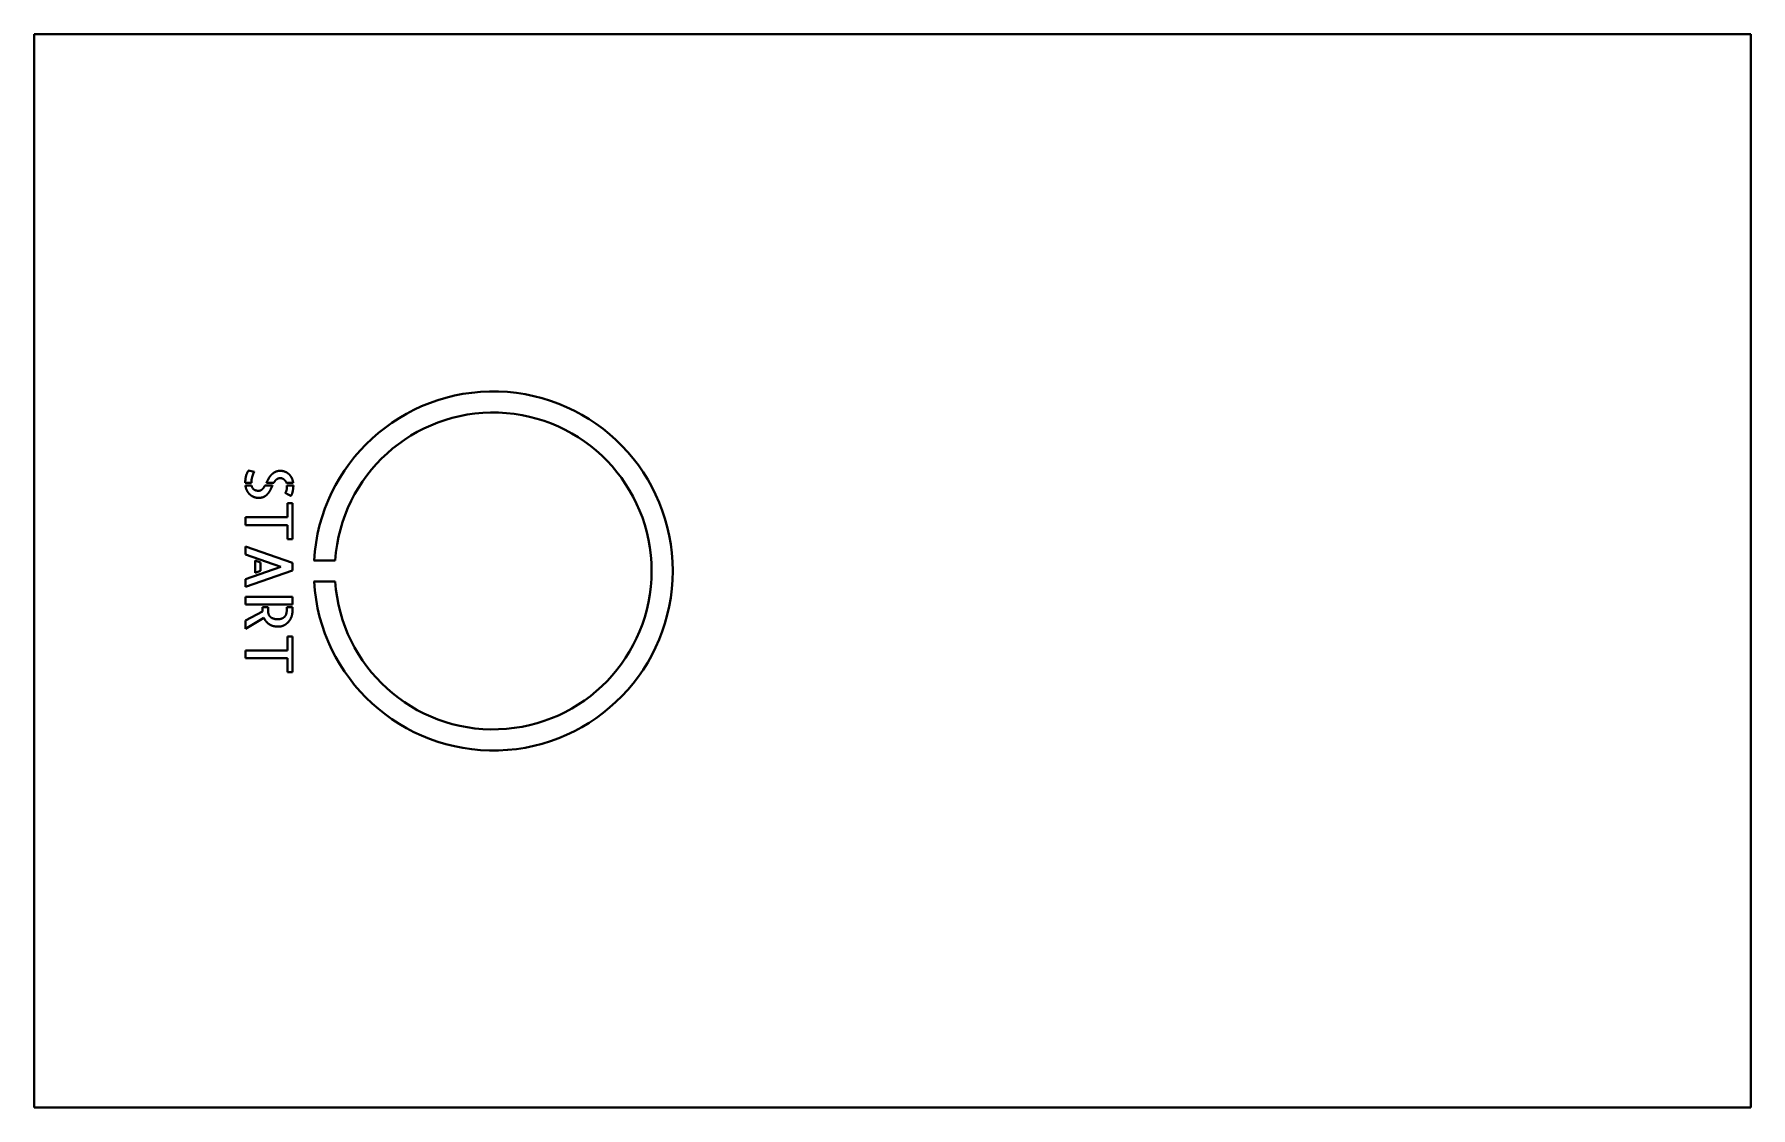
# Model space of a CAD drawing. Header units: inches. Extents: x -22 to -6, y -20 to -10.
import ezdxf

# ---------------------------------------------------------------- set-up
doc = ezdxf.new("R2010")
doc.units = ezdxf.units.IN
doc.header["$MEASUREMENT"] = 0
doc.layers.add('Visible', color=7, linetype='Continuous', lineweight=40)

msp = doc.modelspace()

# ---------------------------------------------------------------- linework, layer by layer
at = {"layer": 'Visible'}
for p, q in [((-22, -10.039), (-6, -10.039)), ((-22, -10.039), (-22, -20.039)), ((-6, -10.039), (-6, -20.039)), ((-20.034, -14.218), (-20.034, -14.217)), ((-19.977, -14.218), (-20.034, -14.218)), ((-20.002, -14.103), (-19.951, -14.116)), ((-19.977, -14.217), (-19.977, -14.218)), ((-19.768, -14.218), (-19.836, -14.218)), ((-19.587, -14.218), (-19.65, -14.218)), ((-20.032, -14.243), (-19.975, -14.243)), ((-19.85, -14.243), (-19.78, -14.243)), ((-19.645, -14.243), (-19.585, -14.243)), ((-20.031, -14.612), (-20.031, -14.539)), ((-20.031, -14.539), (-19.641, -14.539)), ((-19.641, -14.539), (-19.641, -14.408)), ((-19.641, -14.408), (-19.593, -14.408)), ((-19.593, -14.408), (-19.593, -14.743)), ((-19.641, -14.612), (-20.031, -14.612)), ((-19.641, -14.743), (-19.641, -14.612)), ((-20.031, -14.885), (-20.031, -14.811)), ((-20.031, -14.811), (-19.593, -14.964)), ((-19.593, -14.743), (-19.641, -14.743)), ((-19.703, -15), (-20.031, -14.885)), ((-20.031, -15.114), (-19.703, -15)), ((-19.593, -15.035), (-20.031, -15.188)), ((-19.94, -15.057), (-19.94, -14.943)), ((-19.94, -14.943), (-19.892, -14.959)), ((-19.892, -15.039), (-19.94, -15.057)), ((-19.892, -14.959), (-19.892, -15.039)), ((-19.593, -14.964), (-19.593, -15.035)), ((-19.195, -14.941), (-19.393, -14.941)), ((-20.031, -15.188), (-20.031, -15.114)), ((-19.195, -15.138), (-19.393, -15.138)), ((-20.031, -15.279), (-19.593, -15.279)), ((-20.031, -15.35), (-20.031, -15.279)), ((-19.593, -15.35), (-20.031, -15.35)), ((-19.593, -15.279), (-19.593, -15.35)), ((-20.031, -15.501), (-19.872, -15.418)), ((-19.859, -15.477), (-20.031, -15.577)), ((-20.031, -15.577), (-20.031, -15.501)), ((-19.873, -15.408), (-19.873, -15.375)), ((-19.873, -15.375), (-19.821, -15.375)), ((-19.821, -15.375), (-19.821, -15.415)), ((-19.647, -15.404), (-19.647, -15.375)), ((-19.647, -15.375), (-19.593, -15.375)), ((-19.593, -15.375), (-19.593, -15.405)), ((-19.641, -15.78), (-19.641, -15.649)), ((-19.641, -15.649), (-19.593, -15.649)), ((-19.593, -15.649), (-19.593, -15.983)), ((-20.031, -15.852), (-20.031, -15.78)), ((-20.031, -15.78), (-19.641, -15.78)), ((-19.641, -15.852), (-20.031, -15.852)), ((-19.641, -15.983), (-19.641, -15.852)), ((-19.593, -15.983), (-19.641, -15.983)), ((-6, -20.039), (-22, -20.039))]:
    msp.add_line(p, q, dxfattribs=at)
for radius, start, end in [(1.673, 183.3723, 176.6277), (1.476, 183.8226, 176.1774)]:
    msp.add_arc((-17.722, -15.039), radius, start, end, dxfattribs=at)
for points in [[(-20.034, -14.217), (-20.034, -14.203), (-20.032, -14.188)], [(-20.032, -14.188), (-20.031, -14.172), (-20.027, -14.157)], [(-20.027, -14.157), (-20.024, -14.141), (-20.017, -14.128)], [(-20.017, -14.128), (-20.011, -14.114), (-20.002, -14.103)], [(-19.975, -14.191), (-19.977, -14.205), (-19.977, -14.217)], [(-19.969, -14.164), (-19.973, -14.177), (-19.975, -14.191)], [(-19.96, -14.137), (-19.965, -14.15), (-19.969, -14.164)], [(-19.951, -14.116), (-19.956, -14.124), (-19.96, -14.137)], [(-19.836, -14.218), (-19.827, -14.199), (-19.816, -14.179)], [(-19.816, -14.179), (-19.805, -14.159), (-19.79, -14.143)], [(-19.79, -14.143), (-19.775, -14.127), (-19.755, -14.117)], [(-19.743, -14.187), (-19.757, -14.199), (-19.768, -14.218)], [(-19.755, -14.117), (-19.735, -14.106), (-19.708, -14.106)], [(-19.706, -14.174), (-19.729, -14.174), (-19.743, -14.187)], [(-19.708, -14.106), (-19.682, -14.106), (-19.661, -14.115)], [(-19.673, -14.187), (-19.689, -14.174), (-19.706, -14.174)], [(-19.65, -14.218), (-19.656, -14.199), (-19.673, -14.187)], [(-19.661, -14.115), (-19.64, -14.124), (-19.624, -14.139)], [(-19.624, -14.139), (-19.609, -14.155), (-19.599, -14.175)], [(-19.599, -14.175), (-19.59, -14.196), (-19.587, -14.218)], [(-20.017, -14.292), (-20.029, -14.27), (-20.032, -14.243)], [(-19.989, -14.328), (-20.006, -14.313), (-20.017, -14.292)], [(-19.953, -14.35), (-19.973, -14.342), (-19.989, -14.328)], [(-19.975, -14.243), (-19.963, -14.292), (-19.91, -14.292)], [(-19.911, -14.358), (-19.933, -14.358), (-19.953, -14.35)], [(-19.859, -14.348), (-19.88, -14.358), (-19.911, -14.358)], [(-19.91, -14.292), (-19.889, -14.292), (-19.875, -14.278)], [(-19.875, -14.278), (-19.862, -14.264), (-19.85, -14.243)], [(-19.824, -14.32), (-19.838, -14.337), (-19.859, -14.348)], [(-19.799, -14.283), (-19.809, -14.303), (-19.824, -14.32)], [(-19.78, -14.243), (-19.789, -14.262), (-19.799, -14.283)], [(-19.66, -14.312), (-19.659, -14.309), (-19.656, -14.305)], [(-19.654, -14.315), (-19.66, -14.312), (-19.66, -14.312)], [(-19.656, -14.305), (-19.653, -14.301), (-19.651, -14.293)], [(-19.641, -14.323), (-19.649, -14.318), (-19.654, -14.315)], [(-19.651, -14.293), (-19.648, -14.285), (-19.646, -14.273)], [(-19.646, -14.273), (-19.644, -14.261), (-19.645, -14.243)], [(-19.624, -14.332), (-19.633, -14.327), (-19.641, -14.323)], [(-19.607, -14.34), (-19.615, -14.336), (-19.624, -14.332)], [(-19.591, -14.296), (-19.596, -14.323), (-19.607, -14.34)], [(-19.585, -14.243), (-19.586, -14.269), (-19.591, -14.296)], [(-19.873, -15.414), (-19.873, -15.412), (-19.873, -15.408)], [(-19.872, -15.418), (-19.872, -15.416), (-19.873, -15.414)], [(-19.809, -15.536), (-19.843, -15.514), (-19.859, -15.477)], [(-19.821, -15.415), (-19.821, -15.428), (-19.816, -15.441)], [(-19.816, -15.441), (-19.812, -15.454), (-19.802, -15.465)], [(-19.802, -15.465), (-19.791, -15.476), (-19.773, -15.482)], [(-19.773, -15.482), (-19.755, -15.489), (-19.728, -15.489)], [(-19.728, -15.489), (-19.718, -15.489), (-19.704, -15.486)], [(-19.704, -15.486), (-19.69, -15.483), (-19.677, -15.474)], [(-19.677, -15.474), (-19.664, -15.465), (-19.655, -15.448)], [(-19.628, -15.51), (-19.646, -15.531), (-19.671, -15.545)], [(-19.655, -15.448), (-19.647, -15.431), (-19.647, -15.404)], [(-19.601, -15.46), (-19.61, -15.488), (-19.628, -15.51)], [(-19.593, -15.405), (-19.593, -15.433), (-19.601, -15.46)], [(-19.728, -15.558), (-19.776, -15.558), (-19.809, -15.536)], [(-19.671, -15.545), (-19.697, -15.558), (-19.728, -15.558)]]:
    msp.add_open_spline(points, degree=2, dxfattribs=at)

doc.saveas('drawing.dxf')
